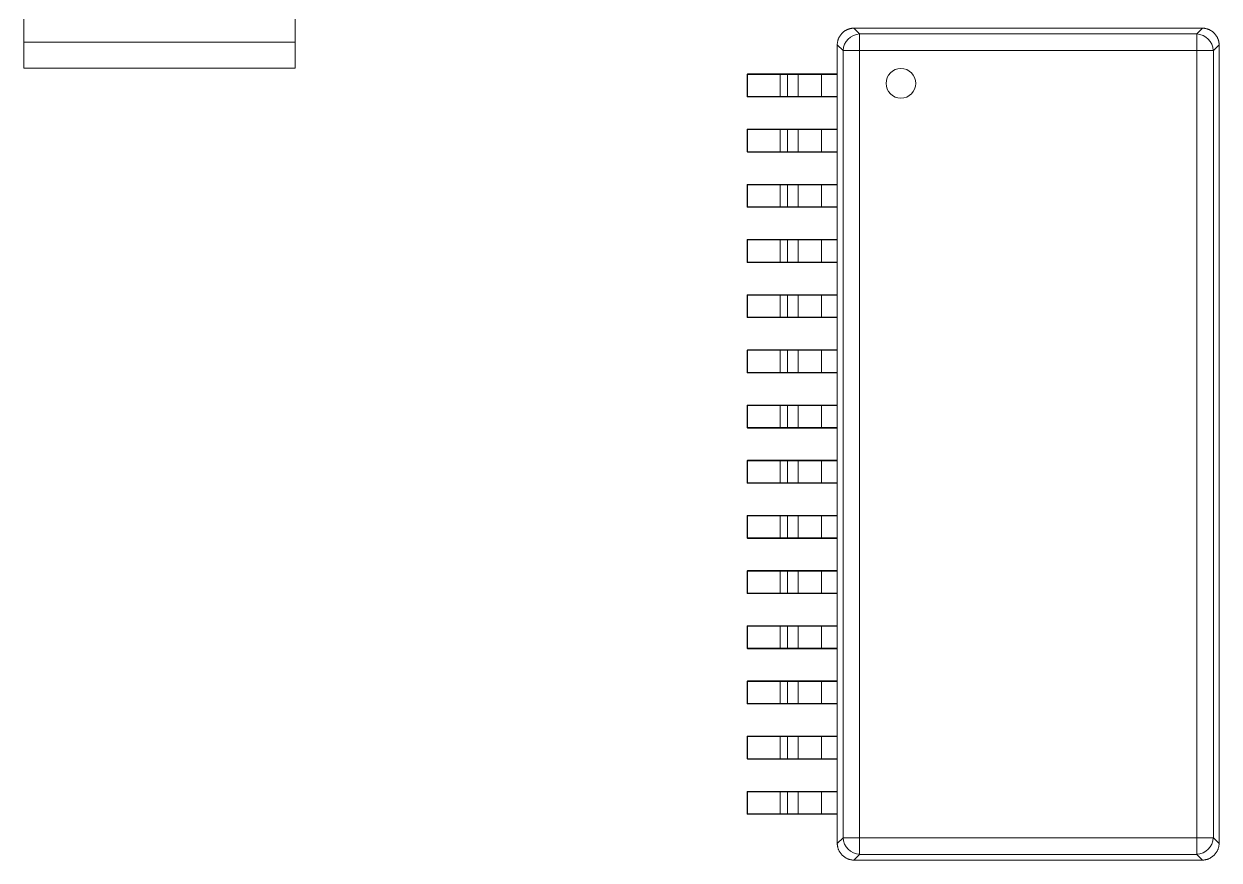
# Model space of a CAD drawing. Header units: millimetres. Extents: x 4 to 289, y 68 to 174.
# Drawn here: x 225.56 to 239.65, y 93.49 to 103.34 of the extents above; entities that cross this region are included whole.
import ezdxf

# ---------------------------------------------------------------- set-up
doc = ezdxf.new("R2010")
doc.units = ezdxf.units.MM
doc.layers.add('1', color=7, linetype='Continuous', true_color=0xffffff)

msp = doc.modelspace()

# ---------------------------------------------------------------- linework, layer by layer
at = {"layer": '1', "color": 155, "linetype": 'Continuous', "lineweight": 18}
for p, q in [((225.562, 103.122), (225.562, 103.396)), ((228.76, 103.122), (228.76, 103.396)), ((235.346, 103.289), (239.446, 103.289)), ((225.562, 102.817), (225.562, 103.122)), ((228.76, 102.817), (228.76, 103.122)), ((235.146, 93.689), (235.146, 103.089)), ((239.646, 103.089), (239.646, 93.689)), ((225.562, 102.817), (228.76, 102.817)), ((234.086, 102.744), (234.086, 102.484)), ((234.475, 102.749), (234.091, 102.749)), ((234.564, 102.749), (234.475, 102.749)), ((234.692, 102.749), (234.564, 102.749)), ((234.961, 102.744), (234.687, 102.744)), ((234.961, 102.749), (234.692, 102.749)), ((235.146, 102.749), (234.961, 102.749)), ((234.475, 102.479), (234.091, 102.479)), ((234.692, 102.479), (234.564, 102.479)), ((234.961, 102.484), (234.687, 102.484)), ((235.146, 102.479), (234.961, 102.479)), ((234.086, 102.094), (234.086, 101.834)), ((234.475, 102.099), (234.091, 102.099)), ((234.564, 102.099), (234.475, 102.099)), ((234.692, 102.099), (234.564, 102.099)), ((234.961, 102.094), (234.687, 102.094)), ((234.961, 102.099), (234.692, 102.099)), ((235.146, 102.099), (234.961, 102.099)), ((234.475, 101.829), (234.091, 101.829)), ((234.692, 101.829), (234.564, 101.829)), ((234.961, 101.834), (234.687, 101.834)), ((235.146, 101.829), (234.961, 101.829)), ((234.086, 101.444), (234.086, 101.184)), ((234.475, 101.449), (234.091, 101.449)), ((234.564, 101.449), (234.475, 101.449)), ((234.692, 101.449), (234.564, 101.449)), ((234.961, 101.444), (234.687, 101.444)), ((234.961, 101.449), (234.692, 101.449)), ((235.146, 101.449), (234.961, 101.449)), ((234.475, 101.179), (234.091, 101.179)), ((234.692, 101.179), (234.564, 101.179)), ((234.961, 101.184), (234.687, 101.184)), ((235.146, 101.179), (234.961, 101.179)), ((234.086, 100.794), (234.086, 100.534)), ((234.475, 100.799), (234.091, 100.799)), ((234.564, 100.799), (234.475, 100.799)), ((234.692, 100.799), (234.564, 100.799)), ((234.961, 100.794), (234.687, 100.794)), ((234.961, 100.799), (234.692, 100.799)), ((235.146, 100.799), (234.961, 100.799)), ((234.475, 100.529), (234.091, 100.529)), ((234.692, 100.529), (234.564, 100.529)), ((234.961, 100.534), (234.687, 100.534)), ((235.146, 100.529), (234.961, 100.529)), ((234.086, 100.144), (234.086, 99.884)), ((234.475, 100.149), (234.091, 100.149)), ((234.564, 100.149), (234.475, 100.149)), ((234.692, 100.149), (234.564, 100.149)), ((234.961, 100.144), (234.687, 100.144)), ((234.961, 100.149), (234.692, 100.149)), ((235.146, 100.149), (234.961, 100.149)), ((234.475, 99.879), (234.091, 99.879)), ((234.692, 99.879), (234.564, 99.879)), ((234.961, 99.884), (234.687, 99.884)), ((235.146, 99.879), (234.961, 99.879)), ((234.086, 99.494), (234.086, 99.234)), ((234.475, 99.499), (234.091, 99.499)), ((234.564, 99.499), (234.475, 99.499)), ((234.692, 99.499), (234.564, 99.499)), ((234.961, 99.494), (234.687, 99.494)), ((234.961, 99.499), (234.692, 99.499)), ((235.146, 99.499), (234.961, 99.499)), ((234.475, 99.229), (234.091, 99.229)), ((234.692, 99.229), (234.564, 99.229)), ((234.961, 99.234), (234.687, 99.234)), ((235.146, 99.229), (234.961, 99.229)), ((234.086, 98.844), (234.086, 98.584)), ((234.475, 98.849), (234.091, 98.849)), ((234.564, 98.849), (234.475, 98.849)), ((234.692, 98.849), (234.564, 98.849)), ((234.961, 98.844), (234.687, 98.844)), ((234.961, 98.849), (234.692, 98.849)), ((235.146, 98.849), (234.961, 98.849)), ((234.475, 98.579), (234.091, 98.579)), ((234.692, 98.579), (234.564, 98.579)), ((234.961, 98.584), (234.687, 98.584)), ((235.146, 98.579), (234.961, 98.579)), ((234.086, 98.194), (234.086, 97.934)), ((234.475, 98.199), (234.091, 98.199)), ((234.564, 98.199), (234.475, 98.199)), ((234.692, 98.199), (234.564, 98.199)), ((234.961, 98.194), (234.687, 98.194)), ((234.961, 98.199), (234.692, 98.199)), ((235.146, 98.199), (234.961, 98.199)), ((234.475, 97.929), (234.091, 97.929)), ((234.692, 97.929), (234.564, 97.929)), ((234.961, 97.934), (234.687, 97.934)), ((235.146, 97.929), (234.961, 97.929)), ((234.086, 97.544), (234.086, 97.284)), ((234.475, 97.549), (234.091, 97.549)), ((234.564, 97.549), (234.475, 97.549)), ((234.692, 97.549), (234.564, 97.549)), ((234.961, 97.544), (234.687, 97.544)), ((234.961, 97.549), (234.692, 97.549)), ((235.146, 97.549), (234.961, 97.549)), ((234.475, 97.279), (234.091, 97.279)), ((234.692, 97.279), (234.564, 97.279)), ((234.961, 97.284), (234.687, 97.284)), ((235.146, 97.279), (234.961, 97.279)), ((234.475, 96.899), (234.091, 96.899)), ((234.564, 96.899), (234.475, 96.899)), ((234.692, 96.899), (234.564, 96.899)), ((234.961, 96.899), (234.692, 96.899)), ((235.146, 96.899), (234.961, 96.899)), ((234.086, 96.894), (234.086, 96.634)), ((234.961, 96.894), (234.687, 96.894)), ((234.475, 96.629), (234.091, 96.629)), ((234.692, 96.629), (234.564, 96.629)), ((234.961, 96.634), (234.687, 96.634)), ((235.146, 96.629), (234.961, 96.629)), ((234.086, 96.244), (234.086, 95.984)), ((234.475, 96.249), (234.091, 96.249)), ((234.564, 96.249), (234.475, 96.249)), ((234.692, 96.249), (234.564, 96.249)), ((234.961, 96.244), (234.687, 96.244)), ((234.961, 96.249), (234.692, 96.249)), ((235.146, 96.249), (234.961, 96.249)), ((234.475, 95.979), (234.091, 95.979)), ((234.692, 95.979), (234.564, 95.979)), ((234.961, 95.984), (234.687, 95.984)), ((235.146, 95.979), (234.961, 95.979)), ((234.086, 95.594), (234.086, 95.334)), ((234.475, 95.599), (234.091, 95.599)), ((234.564, 95.599), (234.475, 95.599)), ((234.692, 95.599), (234.564, 95.599)), ((234.961, 95.594), (234.687, 95.594)), ((234.961, 95.599), (234.692, 95.599)), ((235.146, 95.599), (234.961, 95.599)), ((234.475, 95.329), (234.091, 95.329)), ((234.692, 95.329), (234.564, 95.329)), ((234.961, 95.334), (234.687, 95.334)), ((235.146, 95.329), (234.961, 95.329)), ((234.086, 94.944), (234.086, 94.684)), ((234.475, 94.949), (234.091, 94.949)), ((234.564, 94.949), (234.475, 94.949)), ((234.692, 94.949), (234.564, 94.949)), ((234.961, 94.944), (234.687, 94.944)), ((234.961, 94.949), (234.692, 94.949)), ((235.146, 94.949), (234.961, 94.949)), ((234.475, 94.679), (234.091, 94.679)), ((234.692, 94.679), (234.564, 94.679)), ((234.961, 94.684), (234.687, 94.684)), ((235.146, 94.679), (234.961, 94.679)), ((234.086, 94.294), (234.086, 94.034)), ((234.475, 94.299), (234.091, 94.299)), ((234.564, 94.299), (234.475, 94.299)), ((234.692, 94.299), (234.564, 94.299)), ((234.961, 94.294), (234.687, 94.294)), ((234.961, 94.299), (234.692, 94.299)), ((235.146, 94.299), (234.961, 94.299)), ((234.475, 94.029), (234.091, 94.029)), ((234.692, 94.029), (234.564, 94.029)), ((234.961, 94.034), (234.687, 94.034)), ((235.146, 94.029), (234.961, 94.029)), ((239.446, 93.489), (235.346, 93.489))]:
    msp.add_line(p, q, dxfattribs=at)
at = {"layer": '1', "color": 155, "linetype": 'Continuous', "lineweight": 13}
for p, q in [((235.41, 103.222), (235.342, 103.289)), ((239.45, 103.289), (239.382, 103.222)), ((225.562, 103.122), (228.76, 103.122)), ((235.41, 103.222), (239.382, 103.222)), ((235.41, 103.025), (235.41, 103.222)), ((239.382, 103.222), (239.382, 103.025)), ((235.214, 103.025), (235.146, 103.093)), ((235.214, 93.753), (235.214, 103.025)), ((235.41, 103.025), (235.214, 103.025)), ((235.41, 103.025), (239.382, 103.025)), ((235.41, 93.753), (235.41, 103.025)), ((239.382, 103.025), (239.382, 93.753)), ((239.382, 103.025), (239.578, 103.025)), ((239.578, 103.025), (239.646, 103.093)), ((239.578, 103.025), (239.578, 93.753)), ((234.09, 102.744), (234.086, 102.744)), ((234.09, 102.744), (234.09, 102.484)), ((234.475, 102.744), (234.09, 102.744)), ((234.475, 102.484), (234.475, 102.744)), ((234.475, 102.744), (234.559, 102.744)), ((234.687, 102.744), (234.559, 102.744)), ((234.559, 102.744), (234.559, 102.484)), ((234.687, 102.484), (234.687, 102.744)), ((234.961, 102.744), (234.961, 102.749)), ((235.146, 102.744), (234.961, 102.744)), ((234.961, 102.484), (234.961, 102.744)), ((234.09, 102.484), (234.086, 102.484)), ((234.475, 102.484), (234.09, 102.484)), ((234.559, 102.484), (234.475, 102.484)), ((234.687, 102.484), (234.559, 102.484)), ((234.961, 102.479), (234.961, 102.484)), ((235.146, 102.484), (234.961, 102.484)), ((234.09, 102.094), (234.086, 102.094)), ((234.09, 102.094), (234.09, 101.834)), ((234.475, 102.094), (234.09, 102.094)), ((234.475, 101.834), (234.475, 102.094)), ((234.475, 102.094), (234.559, 102.094)), ((234.687, 102.094), (234.559, 102.094)), ((234.559, 102.094), (234.559, 101.834)), ((234.687, 101.834), (234.687, 102.094)), ((234.961, 102.094), (234.961, 102.099)), ((235.146, 102.094), (234.961, 102.094)), ((234.961, 101.834), (234.961, 102.094)), ((234.09, 101.834), (234.086, 101.834)), ((234.475, 101.834), (234.09, 101.834)), ((234.559, 101.834), (234.475, 101.834)), ((234.687, 101.834), (234.559, 101.834)), ((234.961, 101.829), (234.961, 101.834)), ((235.146, 101.834), (234.961, 101.834)), ((234.09, 101.444), (234.086, 101.444)), ((234.09, 101.444), (234.09, 101.184)), ((234.475, 101.444), (234.09, 101.444)), ((234.475, 101.184), (234.475, 101.444)), ((234.475, 101.444), (234.559, 101.444)), ((234.687, 101.444), (234.559, 101.444)), ((234.559, 101.444), (234.559, 101.184)), ((234.687, 101.184), (234.687, 101.444)), ((234.961, 101.444), (234.961, 101.449)), ((235.146, 101.444), (234.961, 101.444)), ((234.961, 101.184), (234.961, 101.444)), ((234.09, 101.184), (234.086, 101.184)), ((234.475, 101.184), (234.09, 101.184)), ((234.559, 101.184), (234.475, 101.184)), ((234.687, 101.184), (234.559, 101.184)), ((234.961, 101.179), (234.961, 101.184)), ((235.146, 101.184), (234.961, 101.184)), ((234.09, 100.794), (234.086, 100.794)), ((234.09, 100.794), (234.09, 100.534)), ((234.475, 100.794), (234.09, 100.794)), ((234.475, 100.534), (234.475, 100.794)), ((234.475, 100.794), (234.559, 100.794)), ((234.687, 100.794), (234.559, 100.794)), ((234.559, 100.794), (234.559, 100.534)), ((234.687, 100.534), (234.687, 100.794)), ((234.961, 100.794), (234.961, 100.799)), ((235.146, 100.794), (234.961, 100.794)), ((234.961, 100.534), (234.961, 100.794)), ((234.09, 100.534), (234.086, 100.534)), ((234.475, 100.534), (234.09, 100.534)), ((234.559, 100.534), (234.475, 100.534)), ((234.687, 100.534), (234.559, 100.534)), ((234.961, 100.529), (234.961, 100.534)), ((235.146, 100.534), (234.961, 100.534)), ((234.09, 100.144), (234.086, 100.144)), ((234.09, 100.144), (234.09, 99.884)), ((234.475, 100.144), (234.09, 100.144)), ((234.475, 99.884), (234.475, 100.144)), ((234.475, 100.144), (234.559, 100.144)), ((234.687, 100.144), (234.559, 100.144)), ((234.559, 100.144), (234.559, 99.884)), ((234.687, 99.884), (234.687, 100.144)), ((234.961, 100.144), (234.961, 100.149)), ((235.146, 100.144), (234.961, 100.144)), ((234.961, 99.884), (234.961, 100.144)), ((234.09, 99.884), (234.086, 99.884)), ((234.475, 99.884), (234.09, 99.884)), ((234.559, 99.884), (234.475, 99.884)), ((234.687, 99.884), (234.559, 99.884)), ((234.961, 99.879), (234.961, 99.884)), ((235.146, 99.884), (234.961, 99.884)), ((234.09, 99.494), (234.086, 99.494)), ((234.09, 99.494), (234.09, 99.234)), ((234.475, 99.494), (234.09, 99.494)), ((234.475, 99.234), (234.475, 99.494)), ((234.475, 99.494), (234.559, 99.494)), ((234.687, 99.494), (234.559, 99.494)), ((234.559, 99.494), (234.559, 99.234)), ((234.687, 99.234), (234.687, 99.494)), ((234.961, 99.494), (234.961, 99.499)), ((235.146, 99.494), (234.961, 99.494)), ((234.961, 99.234), (234.961, 99.494)), ((234.09, 99.234), (234.086, 99.234)), ((234.475, 99.234), (234.09, 99.234)), ((234.559, 99.234), (234.475, 99.234)), ((234.687, 99.234), (234.559, 99.234)), ((234.961, 99.229), (234.961, 99.234)), ((235.146, 99.234), (234.961, 99.234)), ((234.09, 98.844), (234.086, 98.844)), ((234.09, 98.844), (234.09, 98.584)), ((234.475, 98.844), (234.09, 98.844)), ((234.475, 98.584), (234.475, 98.844)), ((234.475, 98.844), (234.559, 98.844)), ((234.687, 98.844), (234.559, 98.844)), ((234.559, 98.844), (234.559, 98.584)), ((234.687, 98.584), (234.687, 98.844)), ((234.961, 98.844), (234.961, 98.849)), ((235.146, 98.844), (234.961, 98.844)), ((234.961, 98.584), (234.961, 98.844)), ((234.09, 98.584), (234.086, 98.584)), ((234.475, 98.584), (234.09, 98.584)), ((234.559, 98.584), (234.475, 98.584)), ((234.687, 98.584), (234.559, 98.584)), ((234.961, 98.579), (234.961, 98.584)), ((235.146, 98.584), (234.961, 98.584)), ((234.09, 98.194), (234.086, 98.194)), ((234.09, 98.194), (234.09, 97.934)), ((234.475, 98.194), (234.09, 98.194)), ((234.475, 97.934), (234.475, 98.194)), ((234.475, 98.194), (234.559, 98.194)), ((234.687, 98.194), (234.559, 98.194)), ((234.559, 98.194), (234.559, 97.934)), ((234.687, 97.934), (234.687, 98.194)), ((234.961, 98.194), (234.961, 98.199)), ((235.146, 98.194), (234.961, 98.194)), ((234.961, 97.934), (234.961, 98.194)), ((234.09, 97.934), (234.086, 97.934)), ((234.475, 97.934), (234.09, 97.934)), ((234.559, 97.934), (234.475, 97.934)), ((234.687, 97.934), (234.559, 97.934)), ((234.961, 97.929), (234.961, 97.934)), ((235.146, 97.934), (234.961, 97.934)), ((234.09, 97.544), (234.086, 97.544)), ((234.09, 97.544), (234.09, 97.284)), ((234.475, 97.544), (234.09, 97.544)), ((234.475, 97.284), (234.475, 97.544)), ((234.475, 97.544), (234.559, 97.544)), ((234.687, 97.544), (234.559, 97.544)), ((234.559, 97.544), (234.559, 97.284)), ((234.687, 97.284), (234.687, 97.544)), ((234.961, 97.544), (234.961, 97.549)), ((235.146, 97.544), (234.961, 97.544)), ((234.961, 97.284), (234.961, 97.544)), ((234.09, 97.284), (234.086, 97.284)), ((234.475, 97.284), (234.09, 97.284)), ((234.559, 97.284), (234.475, 97.284)), ((234.687, 97.284), (234.559, 97.284)), ((234.961, 97.279), (234.961, 97.284)), ((235.146, 97.284), (234.961, 97.284)), ((234.961, 96.894), (234.961, 96.899)), ((234.09, 96.894), (234.086, 96.894)), ((234.09, 96.894), (234.09, 96.634)), ((234.475, 96.894), (234.09, 96.894)), ((234.475, 96.634), (234.475, 96.894)), ((234.475, 96.894), (234.559, 96.894)), ((234.687, 96.894), (234.559, 96.894)), ((234.559, 96.894), (234.559, 96.634)), ((234.687, 96.634), (234.687, 96.894)), ((235.146, 96.894), (234.961, 96.894)), ((234.961, 96.634), (234.961, 96.894)), ((234.09, 96.634), (234.086, 96.634)), ((234.475, 96.634), (234.09, 96.634)), ((234.559, 96.634), (234.475, 96.634)), ((234.687, 96.634), (234.559, 96.634)), ((234.961, 96.629), (234.961, 96.634)), ((235.146, 96.634), (234.961, 96.634)), ((234.09, 96.244), (234.086, 96.244)), ((234.09, 96.244), (234.09, 95.984)), ((234.475, 96.244), (234.09, 96.244)), ((234.475, 95.984), (234.475, 96.244)), ((234.475, 96.244), (234.559, 96.244)), ((234.687, 96.244), (234.559, 96.244)), ((234.559, 96.244), (234.559, 95.984)), ((234.687, 95.984), (234.687, 96.244)), ((234.961, 96.244), (234.961, 96.249)), ((235.146, 96.244), (234.961, 96.244)), ((234.961, 95.984), (234.961, 96.244)), ((234.09, 95.984), (234.086, 95.984)), ((234.475, 95.984), (234.09, 95.984)), ((234.559, 95.984), (234.475, 95.984)), ((234.687, 95.984), (234.559, 95.984)), ((234.961, 95.979), (234.961, 95.984)), ((235.146, 95.984), (234.961, 95.984)), ((234.09, 95.594), (234.086, 95.594)), ((234.09, 95.594), (234.09, 95.334)), ((234.475, 95.594), (234.09, 95.594)), ((234.475, 95.334), (234.475, 95.594)), ((234.475, 95.594), (234.559, 95.594)), ((234.687, 95.594), (234.559, 95.594)), ((234.559, 95.594), (234.559, 95.334)), ((234.687, 95.334), (234.687, 95.594)), ((234.961, 95.594), (234.961, 95.599)), ((235.146, 95.594), (234.961, 95.594)), ((234.961, 95.334), (234.961, 95.594)), ((234.09, 95.334), (234.086, 95.334)), ((234.475, 95.334), (234.09, 95.334)), ((234.559, 95.334), (234.475, 95.334)), ((234.687, 95.334), (234.559, 95.334)), ((234.961, 95.329), (234.961, 95.334)), ((235.146, 95.334), (234.961, 95.334)), ((234.09, 94.944), (234.086, 94.944)), ((234.09, 94.944), (234.09, 94.684)), ((234.475, 94.944), (234.09, 94.944)), ((234.475, 94.684), (234.475, 94.944)), ((234.475, 94.944), (234.559, 94.944)), ((234.687, 94.944), (234.559, 94.944)), ((234.559, 94.944), (234.559, 94.684)), ((234.687, 94.684), (234.687, 94.944)), ((234.961, 94.944), (234.961, 94.949)), ((235.146, 94.944), (234.961, 94.944)), ((234.961, 94.684), (234.961, 94.944)), ((234.09, 94.684), (234.086, 94.684)), ((234.475, 94.684), (234.09, 94.684)), ((234.559, 94.684), (234.475, 94.684)), ((234.687, 94.684), (234.559, 94.684)), ((234.961, 94.679), (234.961, 94.684)), ((235.146, 94.684), (234.961, 94.684)), ((234.09, 94.294), (234.086, 94.294)), ((234.09, 94.294), (234.09, 94.034)), ((234.475, 94.294), (234.09, 94.294)), ((234.475, 94.034), (234.475, 94.294)), ((234.475, 94.294), (234.559, 94.294)), ((234.687, 94.294), (234.559, 94.294)), ((234.559, 94.294), (234.559, 94.034)), ((234.687, 94.034), (234.687, 94.294)), ((234.961, 94.294), (234.961, 94.299)), ((235.146, 94.294), (234.961, 94.294)), ((234.961, 94.034), (234.961, 94.294)), ((234.09, 94.034), (234.086, 94.034)), ((234.475, 94.034), (234.09, 94.034)), ((234.559, 94.034), (234.475, 94.034)), ((234.687, 94.034), (234.559, 94.034)), ((234.961, 94.029), (234.961, 94.034)), ((235.146, 94.034), (234.961, 94.034)), ((235.214, 93.753), (235.146, 93.686)), ((235.41, 93.753), (235.214, 93.753)), ((239.382, 93.753), (235.41, 93.753)), ((235.41, 93.753), (235.41, 93.557)), ((239.382, 93.557), (239.382, 93.753)), ((239.578, 93.753), (239.382, 93.753)), ((239.646, 93.686), (239.578, 93.753)), ((235.41, 93.557), (235.342, 93.489)), ((239.382, 93.557), (235.41, 93.557)), ((239.45, 93.489), (239.382, 93.557))]:
    msp.add_line(p, q, dxfattribs=at)
at = {"layer": '1', "color": 155, "linetype": 'Continuous', "lineweight": 18}
for centre, radius, start, end in [((235.896, 102.639), 0.175, 90, 270), ((235.896, 102.639), 0.175, 270, 90), ((234.091, 102.744), 0.005, 90, 180), ((234.091, 102.484), 0.005, 180, 270), ((234.091, 102.094), 0.005, 90, 180), ((234.091, 101.834), 0.005, 180, 270), ((234.091, 101.444), 0.005, 90, 180), ((234.091, 101.184), 0.005, 180, 270), ((234.091, 100.794), 0.005, 90, 180), ((234.091, 100.534), 0.005, 180, 270), ((234.091, 100.144), 0.005, 90, 180), ((234.091, 99.884), 0.005, 180, 270), ((234.091, 99.494), 0.005, 90, 180), ((234.091, 99.234), 0.005, 180, 270), ((234.091, 98.844), 0.005, 90, 180), ((234.091, 98.584), 0.005, 180, 270), ((234.091, 98.194), 0.005, 90, 180), ((234.091, 97.934), 0.005, 180, 270), ((234.091, 97.544), 0.005, 90, 180), ((234.091, 97.284), 0.005, 180, 270), ((234.091, 96.894), 0.005, 90, 180), ((234.091, 96.634), 0.005, 180, 270), ((234.091, 96.244), 0.005, 90, 180), ((234.091, 95.984), 0.005, 180, 270), ((234.091, 95.594), 0.005, 90, 180), ((234.091, 95.334), 0.005, 180, 270), ((234.091, 94.944), 0.005, 90, 180), ((234.091, 94.684), 0.005, 180, 270), ((234.091, 94.294), 0.005, 90, 180), ((234.091, 94.034), 0.005, 180, 270)]:
    msp.add_arc(centre, radius, start, end, dxfattribs=at)
at = {"layer": '1', "color": 155, "linetype": 'Continuous', "lineweight": 13}
for centre, major_axis, ratio, start_param, end_param in [((235.41, 103.025), (-0.141, -0.141), 0.96225, 3.946226, 5.478552), ((239.382, 103.025), (-0.141, 0.141), 0.96225, 3.946226, 5.478552), ((234.091, 102.744), (0, 0.005), 0.069756, 0, 1.570796), ((234.475, 102.744), (0, -0.005), 0.069756, 3.141593, 4.712389), ((234.564, 102.744), (0, -0.005), 0.912846, 3.141593, 4.712389), ((234.692, 102.744), (0, -0.005), 0.912846, 3.141593, 4.712389), ((234.091, 102.484), (0, 0.005), 0.069756, 1.570796, 3.141593), ((234.475, 102.484), (0, -0.005), 0.069756, 4.712389, 6.283185), ((234.564, 102.484), (0, -0.005), 0.912846, 4.712389, 6.283185), ((234.692, 102.484), (0, -0.005), 0.912846, 4.712389, 6.283185), ((234.091, 102.094), (0, 0.005), 0.069756, 0, 1.570796), ((234.475, 102.094), (0, -0.005), 0.069756, 3.141593, 4.712389), ((234.564, 102.094), (0, -0.005), 0.912846, 3.141593, 4.712389), ((234.692, 102.094), (0, -0.005), 0.912846, 3.141593, 4.712389), ((234.091, 101.834), (0, 0.005), 0.069756, 1.570796, 3.141593), ((234.475, 101.834), (0, -0.005), 0.069756, 4.712389, 6.283185), ((234.564, 101.834), (0, -0.005), 0.912846, 4.712389, 6.283185), ((234.692, 101.834), (0, -0.005), 0.912846, 4.712389, 6.283185), ((234.091, 101.444), (0, 0.005), 0.069756, 0, 1.570796), ((234.475, 101.444), (0, -0.005), 0.069756, 3.141593, 4.712389), ((234.564, 101.444), (0, -0.005), 0.912846, 3.141593, 4.712389), ((234.692, 101.444), (0, -0.005), 0.912846, 3.141593, 4.712389), ((234.091, 101.184), (0, 0.005), 0.069756, 1.570796, 3.141593), ((234.475, 101.184), (0, -0.005), 0.069756, 4.712389, 6.283185), ((234.564, 101.184), (0, -0.005), 0.912846, 4.712389, 6.283185), ((234.692, 101.184), (0, -0.005), 0.912846, 4.712389, 6.283185), ((234.091, 100.794), (0, 0.005), 0.069756, 0, 1.570796), ((234.475, 100.794), (0, -0.005), 0.069756, 3.141593, 4.712389), ((234.564, 100.794), (0, -0.005), 0.912846, 3.141593, 4.712389), ((234.692, 100.794), (0, -0.005), 0.912846, 3.141593, 4.712389), ((234.091, 100.534), (0, 0.005), 0.069756, 1.570796, 3.141593), ((234.475, 100.534), (0, -0.005), 0.069756, 4.712389, 6.283185), ((234.564, 100.534), (0, -0.005), 0.912846, 4.712389, 6.283185), ((234.692, 100.534), (0, -0.005), 0.912846, 4.712389, 6.283185), ((234.091, 100.144), (0, 0.005), 0.069756, 0, 1.570796), ((234.475, 100.144), (0, -0.005), 0.069756, 3.141593, 4.712389), ((234.564, 100.144), (0, -0.005), 0.912846, 3.141593, 4.712389), ((234.692, 100.144), (0, -0.005), 0.912846, 3.141593, 4.712389), ((234.091, 99.884), (0, 0.005), 0.069756, 1.570796, 3.141593), ((234.475, 99.884), (0, -0.005), 0.069756, 4.712389, 6.283185), ((234.564, 99.884), (0, -0.005), 0.912846, 4.712389, 6.283185), ((234.692, 99.884), (0, -0.005), 0.912846, 4.712389, 6.283185), ((234.091, 99.494), (0, 0.005), 0.069756, 0, 1.570796), ((234.475, 99.494), (0, -0.005), 0.069756, 3.141593, 4.712389), ((234.564, 99.494), (0, -0.005), 0.912846, 3.141593, 4.712389), ((234.692, 99.494), (0, -0.005), 0.912846, 3.141593, 4.712389), ((234.091, 99.234), (0, 0.005), 0.069756, 1.570796, 3.141593), ((234.475, 99.234), (0, -0.005), 0.069756, 4.712389, 6.283185), ((234.564, 99.234), (0, -0.005), 0.912846, 4.712389, 6.283185), ((234.692, 99.234), (0, -0.005), 0.912846, 4.712389, 6.283185), ((234.091, 98.844), (0, 0.005), 0.069756, 0, 1.570796), ((234.475, 98.844), (0, -0.005), 0.069756, 3.141593, 4.712389), ((234.564, 98.844), (0, -0.005), 0.912846, 3.141593, 4.712389), ((234.692, 98.844), (0, -0.005), 0.912846, 3.141593, 4.712389), ((234.091, 98.584), (0, 0.005), 0.069756, 1.570796, 3.141593), ((234.475, 98.584), (0, -0.005), 0.069756, 4.712389, 6.283185), ((234.564, 98.584), (0, -0.005), 0.912846, 4.712389, 6.283185), ((234.692, 98.584), (0, -0.005), 0.912846, 4.712389, 6.283185), ((234.091, 98.194), (0, 0.005), 0.069756, 0, 1.570796), ((234.475, 98.194), (0, -0.005), 0.069756, 3.141593, 4.712389), ((234.564, 98.194), (0, -0.005), 0.912846, 3.141593, 4.712389), ((234.692, 98.194), (0, -0.005), 0.912846, 3.141593, 4.712389), ((234.091, 97.934), (0, 0.005), 0.069756, 1.570796, 3.141593), ((234.475, 97.934), (0, -0.005), 0.069756, 4.712389, 6.283185), ((234.564, 97.934), (0, -0.005), 0.912846, 4.712389, 6.283185), ((234.692, 97.934), (0, -0.005), 0.912846, 4.712389, 6.283185), ((234.091, 97.544), (0, 0.005), 0.069756, 0, 1.570796), ((234.475, 97.544), (0, -0.005), 0.069756, 3.141593, 4.712389), ((234.564, 97.544), (0, -0.005), 0.912846, 3.141593, 4.712389), ((234.692, 97.544), (0, -0.005), 0.912846, 3.141593, 4.712389), ((234.091, 97.284), (0, 0.005), 0.069756, 1.570796, 3.141593), ((234.475, 97.284), (0, -0.005), 0.069756, 4.712389, 6.283185), ((234.564, 97.284), (0, -0.005), 0.912846, 4.712389, 6.283185), ((234.692, 97.284), (0, -0.005), 0.912846, 4.712389, 6.283185), ((234.091, 96.894), (0, 0.005), 0.069756, 0, 1.570796), ((234.475, 96.894), (0, -0.005), 0.069756, 3.141593, 4.712389), ((234.564, 96.894), (0, -0.005), 0.912846, 3.141593, 4.712389), ((234.692, 96.894), (0, -0.005), 0.912846, 3.141593, 4.712389), ((234.091, 96.634), (0, 0.005), 0.069756, 1.570796, 3.141593), ((234.475, 96.634), (0, -0.005), 0.069756, 4.712389, 6.283185), ((234.564, 96.634), (0, -0.005), 0.912846, 4.712389, 6.283185), ((234.692, 96.634), (0, -0.005), 0.912846, 4.712389, 6.283185), ((234.091, 96.244), (0, 0.005), 0.069756, 0, 1.570796), ((234.475, 96.244), (0, -0.005), 0.069756, 3.141593, 4.712389), ((234.564, 96.244), (0, -0.005), 0.912846, 3.141593, 4.712389), ((234.692, 96.244), (0, -0.005), 0.912846, 3.141593, 4.712389), ((234.091, 95.984), (0, 0.005), 0.069756, 1.570796, 3.141593), ((234.475, 95.984), (0, -0.005), 0.069756, 4.712389, 6.283185), ((234.564, 95.984), (0, -0.005), 0.912846, 4.712389, 6.283185), ((234.692, 95.984), (0, -0.005), 0.912846, 4.712389, 6.283185), ((234.091, 95.594), (0, 0.005), 0.069756, 0, 1.570796), ((234.475, 95.594), (0, -0.005), 0.069756, 3.141593, 4.712389), ((234.564, 95.594), (0, -0.005), 0.912846, 3.141593, 4.712389), ((234.692, 95.594), (0, -0.005), 0.912846, 3.141593, 4.712389), ((234.091, 95.334), (0, 0.005), 0.069756, 1.570796, 3.141593), ((234.475, 95.334), (0, -0.005), 0.069756, 4.712389, 6.283185), ((234.564, 95.334), (0, -0.005), 0.912846, 4.712389, 6.283185), ((234.692, 95.334), (0, -0.005), 0.912846, 4.712389, 6.283185), ((234.091, 94.944), (0, 0.005), 0.069756, 0, 1.570796), ((234.475, 94.944), (0, -0.005), 0.069756, 3.141593, 4.712389), ((234.564, 94.944), (0, -0.005), 0.912846, 3.141593, 4.712389), ((234.692, 94.944), (0, -0.005), 0.912846, 3.141593, 4.712389), ((234.091, 94.684), (0, 0.005), 0.069756, 1.570796, 3.141593), ((234.475, 94.684), (0, -0.005), 0.069756, 4.712389, 6.283185), ((234.564, 94.684), (0, -0.005), 0.912846, 4.712389, 6.283185), ((234.692, 94.684), (0, -0.005), 0.912846, 4.712389, 6.283185), ((234.091, 94.294), (0, 0.005), 0.069756, 0, 1.570796), ((234.475, 94.294), (0, -0.005), 0.069756, 3.141593, 4.712389), ((234.564, 94.294), (0, -0.005), 0.912846, 3.141593, 4.712389), ((234.692, 94.294), (0, -0.005), 0.912846, 3.141593, 4.712389), ((234.091, 94.034), (0, 0.005), 0.069756, 1.570796, 3.141593), ((234.475, 94.034), (0, -0.005), 0.069756, 4.712389, 6.283185), ((234.564, 94.034), (0, -0.005), 0.912846, 4.712389, 6.283185), ((234.692, 94.034), (0, -0.005), 0.912846, 4.712389, 6.283185), ((235.41, 93.753), (0.141, -0.141), 0.96225, 3.946226, 5.478552), ((239.382, 93.753), (0.141, 0.141), 0.96225, 3.946226, 5.478552)]:
    msp.add_ellipse(centre, major_axis=major_axis, ratio=ratio, start_param=start_param, end_param=end_param, dxfattribs=at)
at = {"layer": '1', "color": 155, "linetype": 'Continuous', "lineweight": 18}
for points, weights in [([(235.146, 103.093), (235.148, 103.207), (235.228, 103.287), (235.342, 103.289)], [1, 0.813717794749, 0.813717794749, 1]), ([(235.346, 103.289), (235.344, 103.289), (235.343, 103.289), (235.342, 103.289)], [1, 0.999969166489, 0.999969166489, 1]), ([(239.45, 103.289), (239.448, 103.289), (239.447, 103.289), (239.446, 103.289)], [1, 0.999969166489, 0.999969166489, 1]), ([(239.45, 103.289), (239.563, 103.287), (239.644, 103.207), (239.646, 103.093)], [1, 0.813717794749, 0.813717794749, 1]), ([(235.146, 103.089), (235.146, 103.091), (235.146, 103.092), (235.146, 103.093)], [1, 0.999969166489, 0.999969166489, 1]), ([(239.646, 103.089), (239.646, 103.091), (239.646, 103.092), (239.646, 103.093)], [1, 0.999969166489, 0.999969166489, 1]), ([(235.146, 93.689), (235.146, 93.688), (235.146, 93.687), (235.146, 93.686)], [1, 0.999969166489, 0.999969166489, 1]), ([(235.342, 93.489), (235.228, 93.492), (235.148, 93.572), (235.146, 93.686)], [1, 0.813717794749, 0.813717794749, 1]), ([(239.646, 93.686), (239.644, 93.572), (239.563, 93.492), (239.45, 93.489)], [1, 0.813717794749, 0.813717794749, 1]), ([(239.646, 93.686), (239.646, 93.687), (239.646, 93.688), (239.646, 93.689)], [1, 0.999969166489, 0.999969166489, 1]), ([(235.346, 93.489), (235.344, 93.489), (235.343, 93.489), (235.342, 93.489)], [1, 0.999969166489, 0.999969166489, 1]), ([(239.45, 93.489), (239.448, 93.489), (239.447, 93.489), (239.446, 93.489)], [1, 0.999969166489, 0.999969166489, 1])]:
    msp.add_rational_spline(points, weights, degree=3, dxfattribs=at)
for points in [[(234.564, 102.479), (234.547, 102.479), (234.515, 102.479), (234.475, 102.479)], [(234.564, 101.829), (234.547, 101.829), (234.515, 101.829), (234.475, 101.829)], [(234.564, 101.179), (234.547, 101.179), (234.515, 101.179), (234.475, 101.179)], [(234.564, 100.529), (234.547, 100.529), (234.515, 100.529), (234.475, 100.529)], [(234.564, 99.879), (234.547, 99.879), (234.515, 99.879), (234.475, 99.879)], [(234.564, 99.229), (234.547, 99.229), (234.515, 99.229), (234.475, 99.229)], [(234.564, 98.579), (234.547, 98.579), (234.515, 98.579), (234.475, 98.579)], [(234.564, 97.929), (234.547, 97.929), (234.515, 97.929), (234.475, 97.929)], [(234.564, 97.279), (234.547, 97.279), (234.515, 97.279), (234.475, 97.279)], [(234.564, 96.629), (234.547, 96.629), (234.515, 96.629), (234.475, 96.629)], [(234.564, 95.979), (234.547, 95.979), (234.515, 95.979), (234.475, 95.979)], [(234.564, 95.329), (234.547, 95.329), (234.515, 95.329), (234.475, 95.329)], [(234.564, 94.679), (234.547, 94.679), (234.515, 94.679), (234.475, 94.679)], [(234.564, 94.029), (234.547, 94.029), (234.515, 94.029), (234.475, 94.029)]]:
    msp.add_open_spline(points, degree=3, dxfattribs=at)
for points in [[(234.961, 102.479), (234.903, 102.479), (234.849, 102.479), (234.753, 102.479), (234.716, 102.479), (234.692, 102.479)], [(234.961, 101.829), (234.903, 101.829), (234.849, 101.829), (234.753, 101.829), (234.716, 101.829), (234.692, 101.829)], [(234.961, 101.179), (234.903, 101.179), (234.849, 101.179), (234.753, 101.179), (234.716, 101.179), (234.692, 101.179)], [(234.961, 100.529), (234.903, 100.529), (234.849, 100.529), (234.753, 100.529), (234.716, 100.529), (234.692, 100.529)], [(234.961, 99.879), (234.903, 99.879), (234.849, 99.879), (234.753, 99.879), (234.716, 99.879), (234.692, 99.879)], [(234.961, 99.229), (234.903, 99.229), (234.849, 99.229), (234.753, 99.229), (234.716, 99.229), (234.692, 99.229)], [(234.961, 98.579), (234.903, 98.579), (234.849, 98.579), (234.753, 98.579), (234.716, 98.579), (234.692, 98.579)], [(234.961, 97.929), (234.903, 97.929), (234.849, 97.929), (234.753, 97.929), (234.716, 97.929), (234.692, 97.929)], [(234.961, 97.279), (234.903, 97.279), (234.849, 97.279), (234.753, 97.279), (234.716, 97.279), (234.692, 97.279)], [(234.961, 96.629), (234.903, 96.629), (234.849, 96.629), (234.753, 96.629), (234.716, 96.629), (234.692, 96.629)], [(234.961, 95.979), (234.903, 95.979), (234.849, 95.979), (234.753, 95.979), (234.716, 95.979), (234.692, 95.979)], [(234.961, 95.329), (234.903, 95.329), (234.849, 95.329), (234.753, 95.329), (234.716, 95.329), (234.692, 95.329)], [(234.961, 94.679), (234.903, 94.679), (234.849, 94.679), (234.753, 94.679), (234.716, 94.679), (234.692, 94.679)], [(234.961, 94.029), (234.903, 94.029), (234.849, 94.029), (234.753, 94.029), (234.716, 94.029), (234.692, 94.029)]]:
    msp.add_open_spline(points, degree=3, knots=[0, 0, 0, 0, 0.5, 0.5, 1, 1, 1, 1], dxfattribs=at)

doc.saveas('drawing.dxf')
